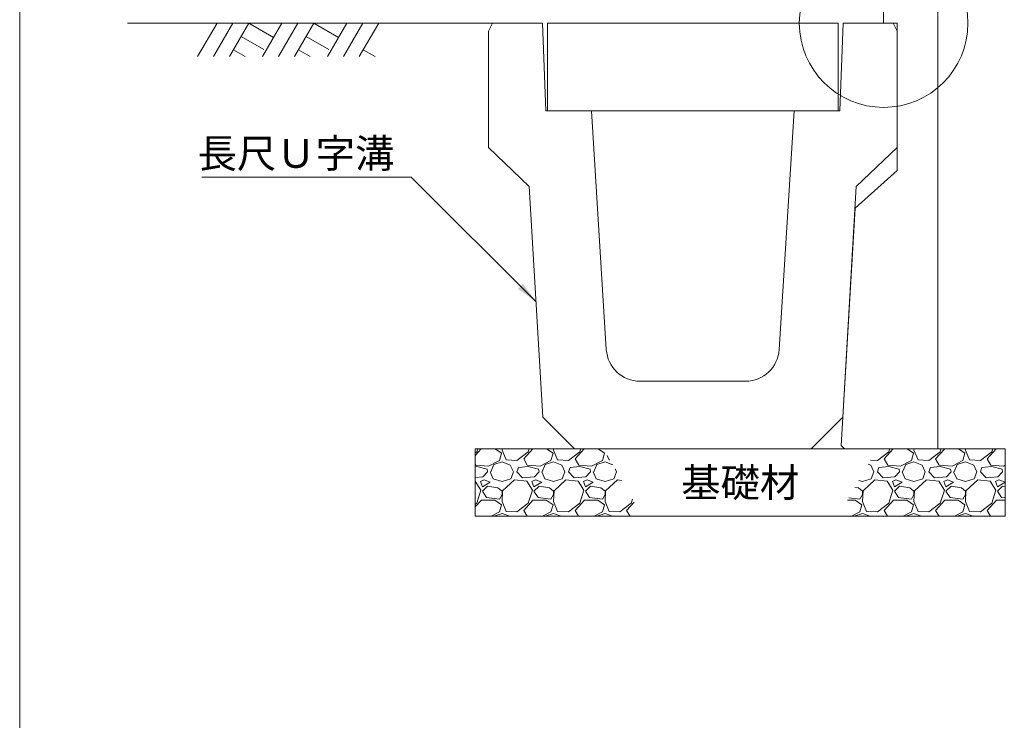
# Model space of a CAD drawing. Units: millimetres at full size, sheet at 1:20; details may follow other scales. Extents: x -5417 to 12733, y 2858 to 10283.
# Drawn here: x -4917 to -3458, y 6571 to 7608 of the extents above; entities that cross this region are included whole.
import ezdxf
from ezdxf.enums import TextEntityAlignment as Align

# ---------------------------------------------------------------- set-up
doc = ezdxf.new("R2010")
doc.units = ezdxf.units.MM
doc.header["$LTSCALE"] = 20
for name, color, linetype, lineweight in [('0_2', 7, 'Continuous', 13), ('図枠', 7, 'Continuous', 5), ('寸法線', 7, 'Continuous', 9), ('引出線', 4, 'Continuous', 9), ('本体', 2, 'Continuous', 20), ('ﾊｯﾁﾝｸﾞ', 7, 'Continuous', 5)]:
    doc.layers.add(name, color=color, linetype=linetype, lineweight=lineweight)
doc.styles.add('ＭＳ ゴシック', font='')
doc.styles.get('ＭＳ ゴシック').set_extended_font_data('MS Gothic')

# ---------------------------------------------------------------- blocks, each defined once
blk = doc.blocks.new('filled_arrow')
at = {"color": 0, "linetype": 'Continuous', "lineweight": -2}
blk.add_solid([(7.5, 1.25), (0, 0), (7.5, -1.25)], dxfattribs=at)

msp = doc.modelspace()

# ---------------------------------------------------------------- linework, layer by layer
at = {"layer": '0_2', "lineweight": 20}
msp.add_line((-4217.22, 7602.72), (-4757.28, 7602.72), dxfattribs=at)
at = {"layer": '0_2', "lineweight": 15}
for p, q in [((-4242.58, 6972.72), (-3458.22, 6972.72)), ((-4242.58, 6972.72), (-4242.58, 6872.72)), ((-3458.22, 6972.72), (-3458.22, 6872.72)), ((-4242.58, 6872.72), (-3458.22, 6872.72))]:
    msp.add_line(p, q, dxfattribs=at)
at = {"layer": '図枠', "lineweight": 13}
msp.add_line((-4916.73, 3108.31), (-4916.73, 10033.31), dxfattribs=at)
at = {"layer": '寸法線'}
msp.add_circle((-3638.22, 7602.72), 124.8, dxfattribs=at)
at = {"layer": '引出線'}
msp.add_lwpolyline([(-4152.65, 7190.15), (-4337.27, 7374.77), (-4647.34, 7374.77)], dxfattribs=at)
at = {"layer": '本体'}
for p, q in [((-3638.22, 8097.72), (-3638.22, 7602.72)), ((-3558.22, 8102.72), (-3558.22, 6972.72)), ((-4223.22, 7590.72), (-4217.22, 7602.72)), ((-4217.22, 7602.72), (-4143.22, 7602.72)), ((-4143.22, 7602.72), (-4138.22, 7472.72)), ((-4135.72, 7602.72), (-3705.72, 7602.72)), ((-4135.72, 7602.72), (-4135.72, 7472.72)), ((-3705.72, 7602.72), (-3705.72, 7472.72)), ((-3698.22, 7602.72), (-3703.22, 7472.72)), ((-3698.22, 7602.72), (-3624.22, 7602.72)), ((-3618.22, 7602.72), (-3638.22, 7602.72)), ((-3618.22, 7590.72), (-3624.22, 7602.72)), ((-3618.22, 7602.72), (-3618.22, 7384.72)), ((-4223.22, 7418.72), (-4223.22, 7590.72)), ((-3618.22, 7590.72), (-3618.22, 7418.72)), ((-4138.22, 7472.72), (-4070.72, 7472.72)), ((-4135.72, 7472.72), (-3705.72, 7472.72)), ((-4070.72, 7472.72), (-4048.65, 7119.6)), ((-3770.72, 7472.72), (-3792.79, 7119.6)), ((-3770.72, 7472.72), (-3703.22, 7472.72)), ((-4223.22, 7418.72), (-4162.72, 7360.72)), ((-3618.22, 7418.72), (-3678.72, 7360.72)), ((-3618.22, 7384.72), (-3680.22, 7328.72)), ((-4162.72, 7360.72), (-4142.58, 7019.58)), ((-3678.72, 7360.72), (-3698.86, 7019.58)), ((-3680.22, 7328.72), (-3700.92, 6977.71)), ((-3842.69, 7072.72), (-3998.75, 7072.72)), ((-4095.72, 6972.72), (-4142.58, 7019.58)), ((-3745.72, 6972.72), (-3698.86, 7019.58)), ((-3745.72, 6972.72), (-4095.72, 6972.72)), ((-3700.92, 6977.71), (-3696.22, 6972.72)), ((-3558.22, 6972.72), (-3696.22, 6972.72))]:
    msp.add_line(p, q, dxfattribs=at)
for centre, start, end in [((-3998.75, 7122.72), 183.57633, 270), ((-3842.69, 7122.72), 270, 356.42367)]:
    msp.add_arc(centre, 50, start, end, dxfattribs=at)
at = {"layer": 'ﾊｯﾁﾝｸﾞ', "lineweight": 9}
for p, q in [((-4624.75, 7602.72), (-4653.4, 7553.1)), ((-4601.13, 7602.72), (-4629.78, 7553.1)), ((-4577.51, 7602.72), (-4606.16, 7553.1)), ((-4577.51, 7602.72), (-4540.94, 7581.61)), ((-4528.75, 7602.72), (-4557.4, 7553.1)), ((-4505.13, 7602.72), (-4533.78, 7553.1)), ((-4481.51, 7602.72), (-4510.16, 7553.1)), ((-4481.51, 7602.72), (-4444.94, 7581.61)), ((-4432.75, 7602.72), (-4461.4, 7553.1)), ((-4409.13, 7602.72), (-4437.78, 7553.1)), ((-4385.51, 7602.72), (-4414.16, 7553.1)), ((-4588.93, 7582.94), (-4555.52, 7563.64)), ((-4492.93, 7582.94), (-4459.52, 7563.64)), ((-4600.35, 7563.15), (-4582.94, 7553.1)), ((-4504.35, 7563.15), (-4486.94, 7553.1)), ((-4408.35, 7563.15), (-4390.94, 7553.1))]:
    msp.add_line(p, q, dxfattribs=at)
at = {"layer": 'ﾊｯﾁﾝｸﾞ'}
for p, q in [((-4242.58, 6962.78), (-4233.64, 6972.72)), ((-4240.28, 6968.39), (-4238.89, 6972.72)), ((-4213.26, 6972.72), (-4203.7, 6966.1)), ((-4202.84, 6972.72), (-4202.94, 6970.67)), ((-4170.94, 6957.72), (-4157.44, 6972.72)), ((-4164.08, 6968.39), (-4162.69, 6972.72)), ((-4137.06, 6972.72), (-4127.5, 6966.1)), ((-4126.64, 6972.72), (-4126.74, 6970.67)), ((-4094.74, 6957.72), (-4081.24, 6972.72)), ((-4087.88, 6968.39), (-4086.49, 6972.72)), ((-4060.86, 6972.72), (-4051.3, 6966.1)), ((-3637.54, 6957.72), (-3624.04, 6972.72)), ((-3630.68, 6968.39), (-3629.29, 6972.72)), ((-3603.66, 6972.72), (-3594.1, 6966.1)), ((-3593.24, 6972.72), (-3593.34, 6970.67)), ((-3561.34, 6957.72), (-3547.84, 6972.72)), ((-3554.48, 6968.39), (-3553.09, 6972.72)), ((-3527.46, 6972.72), (-3517.9, 6966.1)), ((-3517.04, 6972.72), (-3517.14, 6970.67)), ((-3485.14, 6957.72), (-3471.64, 6972.72)), ((-3478.28, 6968.39), (-3476.89, 6972.72)), ((-4242.58, 6966.61), (-4240.28, 6968.39)), ((-4203.7, 6966.1), (-4206.75, 6955.43)), ((-4202.94, 6970.67), (-4196.85, 6956.2)), ((-4180.84, 6955.43), (-4164.08, 6968.39)), ((-4165.6, 6948.58), (-4170.94, 6957.72)), ((-4127.5, 6966.1), (-4130.55, 6955.43)), ((-4126.74, 6970.67), (-4120.65, 6956.2)), ((-4104.64, 6955.43), (-4087.88, 6968.39)), ((-4089.4, 6948.58), (-4094.74, 6957.72)), ((-4051.3, 6966.1), (-4054.35, 6955.43)), ((-4047.2, 6962.73), (-4044.45, 6956.2)), ((-3647.44, 6955.43), (-3630.68, 6968.39)), ((-3632.2, 6948.58), (-3637.54, 6957.72)), ((-3594.1, 6966.1), (-3597.15, 6955.43)), ((-3593.34, 6970.67), (-3587.25, 6956.2)), ((-3571.24, 6955.43), (-3554.48, 6968.39)), ((-3556, 6948.58), (-3561.34, 6957.72)), ((-3517.9, 6966.1), (-3520.95, 6955.43)), ((-3517.14, 6970.67), (-3511.05, 6956.2)), ((-3495.04, 6955.43), (-3478.28, 6968.39)), ((-3479.8, 6948.58), (-3485.14, 6957.72)), ((-4241.8, 6948.58), (-4242.58, 6949.91)), ((-4240.28, 6946.29), (-4242.58, 6946.05)), ((-4222.75, 6947.05), (-4241.8, 6948.58)), ((-4225.04, 6942.48), (-4240.28, 6946.29)), ((-4206.75, 6955.43), (-4222.75, 6947.05)), ((-4219.71, 6938.67), (-4215.13, 6949.34)), ((-4215.13, 6949.34), (-4202.94, 6953.15)), ((-4202.94, 6953.15), (-4190.75, 6948.58)), ((-4196.85, 6956.2), (-4180.84, 6955.43)), ((-4190.75, 6948.58), (-4186.18, 6938.67)), ((-4180.84, 6938.67), (-4178.56, 6944.77)), ((-4164.08, 6946.29), (-4178.56, 6944.77)), ((-4146.55, 6947.05), (-4165.6, 6948.58)), ((-4148.84, 6942.48), (-4164.08, 6946.29)), ((-4130.55, 6955.43), (-4146.55, 6947.05)), ((-4143.51, 6938.67), (-4138.93, 6949.34)), ((-4138.93, 6949.34), (-4126.74, 6953.15)), ((-4126.74, 6953.15), (-4114.55, 6948.58)), ((-4120.65, 6956.2), (-4104.64, 6955.43)), ((-4114.55, 6948.58), (-4109.98, 6938.67)), ((-4104.64, 6938.67), (-4102.36, 6944.77)), ((-4087.88, 6946.29), (-4102.36, 6944.77)), ((-4070.35, 6947.05), (-4089.4, 6948.58)), ((-4072.64, 6942.48), (-4087.88, 6946.29)), ((-4054.35, 6955.43), (-4070.35, 6947.05)), ((-4067.31, 6938.67), (-4062.73, 6949.34)), ((-4062.73, 6949.34), (-4050.54, 6953.15)), ((-4050.54, 6953.15), (-4039.21, 6948.9)), ((-4044.45, 6956.2), (-4043.4, 6956.15)), ((-4035.66, 6942.74), (-4033.78, 6938.67)), ((-3660.99, 6949.94), (-3657.35, 6948.58)), ((-3657.54, 6955.92), (-3647.44, 6955.43)), ((-3657.35, 6948.58), (-3652.78, 6938.67)), ((-3647.44, 6938.67), (-3645.16, 6944.77)), ((-3630.68, 6946.29), (-3645.16, 6944.77)), ((-3613.15, 6947.05), (-3632.2, 6948.58)), ((-3615.44, 6942.48), (-3630.68, 6946.29)), ((-3597.15, 6955.43), (-3613.15, 6947.05)), ((-3610.11, 6938.67), (-3605.53, 6949.34)), ((-3605.53, 6949.34), (-3593.34, 6953.15)), ((-3593.34, 6953.15), (-3581.15, 6948.58)), ((-3587.25, 6956.2), (-3571.24, 6955.43)), ((-3581.15, 6948.58), (-3576.58, 6938.67)), ((-3571.24, 6938.67), (-3568.96, 6944.77)), ((-3554.48, 6946.29), (-3568.96, 6944.77)), ((-3536.95, 6947.05), (-3556, 6948.58)), ((-3539.24, 6942.48), (-3554.48, 6946.29)), ((-3520.95, 6955.43), (-3536.95, 6947.05)), ((-3533.91, 6938.67), (-3529.33, 6949.34)), ((-3529.33, 6949.34), (-3517.14, 6953.15)), ((-3517.14, 6953.15), (-3504.95, 6948.58)), ((-3511.05, 6956.2), (-3495.04, 6955.43)), ((-3504.95, 6948.58), (-3500.38, 6938.67)), ((-3495.04, 6938.67), (-3492.76, 6944.77)), ((-3478.28, 6946.29), (-3492.76, 6944.77)), ((-3460.75, 6947.05), (-3479.8, 6948.58)), ((-3463.04, 6942.48), (-3478.28, 6946.29)), ((-3458.22, 6948.38), (-3460.75, 6947.05)), ((-4231.14, 6931.05), (-4242.58, 6930.06)), ((-4224.28, 6938.67), (-4231.14, 6931.05)), ((-4224.28, 6938.67), (-4225.04, 6942.48)), ((-4220.47, 6938.67), (-4215.9, 6928)), ((-4215.9, 6928), (-4202.94, 6924.19)), ((-4202.94, 6924.19), (-4189.99, 6928)), ((-4189.99, 6928), (-4186.18, 6938.67)), ((-4172.46, 6929.53), (-4180.84, 6938.67)), ((-4154.94, 6931.05), (-4172.46, 6929.53)), ((-4148.08, 6938.67), (-4154.94, 6931.05)), ((-4148.08, 6938.67), (-4148.84, 6942.48)), ((-4144.27, 6938.67), (-4139.7, 6928)), ((-4139.7, 6928), (-4126.74, 6924.19)), ((-4126.74, 6924.19), (-4113.79, 6928)), ((-4113.79, 6928), (-4109.98, 6938.67)), ((-4096.26, 6929.53), (-4104.64, 6938.67)), ((-4078.74, 6931.05), (-4096.26, 6929.53)), ((-4071.88, 6938.67), (-4078.74, 6931.05)), ((-4071.88, 6938.67), (-4072.64, 6942.48)), ((-4068.07, 6938.67), (-4063.5, 6928)), ((-4063.5, 6928), (-4050.54, 6924.19)), ((-4050.54, 6924.19), (-4037.59, 6928)), ((-4037.59, 6928), (-4033.78, 6938.67)), ((-3669.54, 6924.19), (-3656.59, 6928)), ((-3656.59, 6928), (-3652.78, 6938.67)), ((-3639.06, 6929.53), (-3647.44, 6938.67)), ((-3621.54, 6931.05), (-3639.06, 6929.53)), ((-3614.68, 6938.67), (-3621.54, 6931.05)), ((-3614.68, 6938.67), (-3615.44, 6942.48)), ((-3610.87, 6938.67), (-3606.3, 6928)), ((-3606.3, 6928), (-3593.34, 6924.19)), ((-3593.34, 6924.19), (-3580.39, 6928)), ((-3580.39, 6928), (-3576.58, 6938.67)), ((-3562.86, 6929.53), (-3571.24, 6938.67)), ((-3545.34, 6931.05), (-3562.86, 6929.53)), ((-3538.48, 6938.67), (-3545.34, 6931.05)), ((-3538.48, 6938.67), (-3539.24, 6942.48)), ((-3534.67, 6938.67), (-3530.1, 6928)), ((-3530.1, 6928), (-3517.14, 6924.19)), ((-3517.14, 6924.19), (-3504.19, 6928)), ((-3504.19, 6928), (-3500.38, 6938.67)), ((-3486.66, 6929.53), (-3495.04, 6938.67)), ((-3469.14, 6931.05), (-3486.66, 6929.53)), ((-3462.28, 6938.67), (-3469.14, 6931.05)), ((-3462.28, 6938.67), (-3463.04, 6942.48)), ((-3458.47, 6938.67), (-3458.22, 6938.09)), ((-4242.57, 6924.95), (-4242.58, 6924.96)), ((-4234.18, 6911.24), (-4242.57, 6924.95)), ((-4229.61, 6926.48), (-4234.95, 6924.19)), ((-4234.95, 6924.19), (-4231.9, 6916.57)), ((-4231.9, 6916.57), (-4220.47, 6923.43)), ((-4224.28, 6917.33), (-4231.9, 6909.71)), ((-4220.47, 6923.43), (-4229.61, 6926.48)), ((-4209.04, 6915.05), (-4224.28, 6917.33)), ((-4202.94, 6909.71), (-4209.04, 6915.05)), ((-4184.65, 6926.48), (-4202.18, 6910.48)), ((-4166.37, 6924.95), (-4184.65, 6926.48)), ((-4157.98, 6911.24), (-4166.37, 6924.95)), ((-4153.41, 6926.48), (-4158.75, 6924.19)), ((-4158.75, 6924.19), (-4155.7, 6916.57)), ((-4155.7, 6916.57), (-4144.27, 6923.43)), ((-4148.08, 6917.33), (-4155.7, 6909.71)), ((-4144.27, 6923.43), (-4153.41, 6926.48)), ((-4132.84, 6915.05), (-4148.08, 6917.33)), ((-4126.74, 6909.71), (-4132.84, 6915.05)), ((-4108.45, 6926.48), (-4125.98, 6910.48)), ((-4090.17, 6924.95), (-4108.45, 6926.48)), ((-4081.78, 6911.24), (-4090.17, 6924.95)), ((-4077.21, 6926.48), (-4082.55, 6924.19)), ((-4082.55, 6924.19), (-4079.5, 6916.57)), ((-4079.5, 6916.57), (-4068.07, 6923.43)), ((-4071.88, 6917.33), (-4079.5, 6909.71)), ((-4068.07, 6923.43), (-4077.21, 6926.48)), ((-4056.64, 6915.05), (-4071.88, 6917.33)), ((-4050.54, 6909.71), (-4056.64, 6915.05)), ((-4032.25, 6926.48), (-4049.78, 6910.48)), ((-4025.96, 6925.95), (-4032.25, 6926.48)), ((-3675.64, 6915.05), (-3680.69, 6915.81)), ((-3669.54, 6909.71), (-3675.64, 6915.05)), ((-3674.94, 6925.78), (-3669.54, 6924.19)), ((-3651.25, 6926.48), (-3668.78, 6910.48)), ((-3632.97, 6924.95), (-3651.25, 6926.48)), ((-3624.58, 6911.24), (-3632.97, 6924.95)), ((-3620.01, 6926.48), (-3625.35, 6924.19)), ((-3625.35, 6924.19), (-3622.3, 6916.57)), ((-3622.3, 6916.57), (-3610.87, 6923.43)), ((-3614.68, 6917.33), (-3622.3, 6909.71)), ((-3610.87, 6923.43), (-3620.01, 6926.48)), ((-3599.44, 6915.05), (-3614.68, 6917.33)), ((-3593.34, 6909.71), (-3599.44, 6915.05)), ((-3575.05, 6926.48), (-3592.58, 6910.48)), ((-3556.77, 6924.95), (-3575.05, 6926.48)), ((-3548.38, 6911.24), (-3556.77, 6924.95)), ((-3543.81, 6926.48), (-3549.15, 6924.19)), ((-3549.15, 6924.19), (-3546.1, 6916.57)), ((-3546.1, 6916.57), (-3534.67, 6923.43)), ((-3538.48, 6917.33), (-3546.1, 6909.71)), ((-3534.67, 6923.43), (-3543.81, 6926.48)), ((-3523.24, 6915.05), (-3538.48, 6917.33)), ((-3517.14, 6909.71), (-3523.24, 6915.05)), ((-3498.85, 6926.48), (-3516.38, 6910.48)), ((-3480.57, 6924.95), (-3498.85, 6926.48)), ((-3472.18, 6911.24), (-3480.57, 6924.95)), ((-3467.61, 6926.48), (-3472.95, 6924.19)), ((-3472.95, 6924.19), (-3469.9, 6916.57)), ((-3469.9, 6916.57), (-3458.47, 6923.43)), ((-3462.28, 6917.33), (-3469.9, 6909.71)), ((-3458.47, 6923.43), (-3467.61, 6926.48)), ((-3458.22, 6916.73), (-3462.28, 6917.33)), ((-4240.28, 6892.19), (-4234.18, 6911.24)), ((-4231.9, 6909.71), (-4225.8, 6900.57)), ((-4225.8, 6900.57), (-4206.75, 6898.28)), ((-4206.75, 6898.28), (-4202.94, 6905.14)), ((-4202.18, 6910.48), (-4202.94, 6894.47)), ((-4202.94, 6905.14), (-4202.94, 6909.71)), ((-4164.08, 6892.19), (-4157.98, 6911.24)), ((-4155.7, 6909.71), (-4149.6, 6900.57)), ((-4149.6, 6900.57), (-4130.55, 6898.28)), ((-4130.55, 6898.28), (-4126.74, 6905.14)), ((-4125.98, 6910.48), (-4126.74, 6894.47)), ((-4126.74, 6905.14), (-4126.74, 6909.71)), ((-4087.88, 6892.19), (-4081.78, 6911.24)), ((-4079.5, 6909.71), (-4073.4, 6900.57)), ((-4073.4, 6900.57), (-4054.35, 6898.28)), ((-4054.35, 6898.28), (-4050.54, 6905.14)), ((-4049.78, 6910.48), (-4050.54, 6894.47)), ((-4050.54, 6905.14), (-4050.54, 6909.71)), ((-3689.68, 6900.24), (-3673.35, 6898.28)), ((-3673.35, 6898.28), (-3669.54, 6905.14)), ((-3668.78, 6910.48), (-3669.54, 6894.47)), ((-3669.54, 6905.14), (-3669.54, 6909.71)), ((-3630.68, 6892.19), (-3624.58, 6911.24)), ((-3622.3, 6909.71), (-3616.2, 6900.57)), ((-3616.2, 6900.57), (-3597.15, 6898.28)), ((-3597.15, 6898.28), (-3593.34, 6905.14)), ((-3592.58, 6910.48), (-3593.34, 6894.47)), ((-3593.34, 6905.14), (-3593.34, 6909.71)), ((-3554.48, 6892.19), (-3548.38, 6911.24)), ((-3546.1, 6909.71), (-3540, 6900.57)), ((-3540, 6900.57), (-3520.95, 6898.28)), ((-3520.95, 6898.28), (-3517.14, 6905.14)), ((-3516.38, 6910.48), (-3517.14, 6894.47)), ((-3517.14, 6905.14), (-3517.14, 6909.71)), ((-3478.28, 6892.19), (-3472.18, 6911.24)), ((-3469.9, 6909.71), (-3463.8, 6900.57)), ((-3463.8, 6900.57), (-3458.22, 6899.9)), ((-4242.58, 6886.58), (-4233.42, 6896.76)), ((-4242.58, 6890.41), (-4240.28, 6892.19)), ((-4233.42, 6896.76), (-4213.61, 6896.76)), ((-4213.61, 6896.76), (-4203.7, 6889.9)), ((-4203.7, 6889.9), (-4206.75, 6879.23)), ((-4202.94, 6894.47), (-4196.85, 6880)), ((-4180.84, 6879.23), (-4164.08, 6892.19)), ((-4170.94, 6881.52), (-4157.22, 6896.76)), ((-4157.22, 6896.76), (-4137.41, 6896.76)), ((-4137.41, 6896.76), (-4127.5, 6889.9)), ((-4127.5, 6889.9), (-4130.55, 6879.23)), ((-4126.74, 6894.47), (-4120.65, 6880)), ((-4104.64, 6879.23), (-4087.88, 6892.19)), ((-4094.74, 6881.52), (-4081.02, 6896.76)), ((-4081.02, 6896.76), (-4061.21, 6896.76)), ((-4061.21, 6896.76), (-4051.3, 6889.9)), ((-4051.3, 6889.9), (-4054.35, 6879.23)), ((-4050.54, 6894.47), (-4044.45, 6880)), ((-4028.44, 6879.23), (-4011.68, 6892.19)), ((-4018.54, 6881.52), (-4007.43, 6893.86)), ((-4011.68, 6892.19), (-4009.82, 6897.99)), ((-3691.69, 6896.76), (-3680.21, 6896.76)), ((-3680.21, 6896.76), (-3670.3, 6889.9)), ((-3670.3, 6889.9), (-3673.35, 6879.23)), ((-3669.54, 6894.47), (-3663.45, 6880)), ((-3647.44, 6879.23), (-3630.68, 6892.19)), ((-3637.54, 6881.52), (-3623.82, 6896.76)), ((-3623.82, 6896.76), (-3604.01, 6896.76)), ((-3604.01, 6896.76), (-3594.1, 6889.9)), ((-3594.1, 6889.9), (-3597.15, 6879.23)), ((-3593.34, 6894.47), (-3587.25, 6880)), ((-3571.24, 6879.23), (-3554.48, 6892.19)), ((-3561.34, 6881.52), (-3547.62, 6896.76)), ((-3547.62, 6896.76), (-3527.81, 6896.76)), ((-3527.81, 6896.76), (-3517.9, 6889.9)), ((-3517.9, 6889.9), (-3520.95, 6879.23)), ((-3517.14, 6894.47), (-3511.05, 6880)), ((-3495.04, 6879.23), (-3478.28, 6892.19)), ((-3485.14, 6881.52), (-3471.42, 6896.76)), ((-3471.42, 6896.76), (-3458.22, 6896.76)), ((-4242, 6872.72), (-4242.58, 6873.71)), ((-4206.75, 6879.23), (-4219.19, 6872.72)), ((-4215.31, 6872.72), (-4215.13, 6873.14)), ((-4215.13, 6873.14), (-4202.94, 6876.95)), ((-4202.94, 6876.95), (-4191.66, 6872.72)), ((-4196.85, 6880), (-4180.84, 6879.23)), ((-4165.8, 6872.72), (-4170.94, 6881.52)), ((-4130.55, 6879.23), (-4142.99, 6872.72)), ((-4139.11, 6872.72), (-4138.93, 6873.14)), ((-4138.93, 6873.14), (-4126.74, 6876.95)), ((-4126.74, 6876.95), (-4115.46, 6872.72)), ((-4120.65, 6880), (-4104.64, 6879.23)), ((-4089.6, 6872.72), (-4094.74, 6881.52)), ((-4054.35, 6879.23), (-4066.79, 6872.72)), ((-4062.91, 6872.72), (-4062.73, 6873.14)), ((-4062.73, 6873.14), (-4050.54, 6876.95)), ((-4050.54, 6876.95), (-4039.26, 6872.72)), ((-4044.45, 6880), (-4028.44, 6879.23)), ((-4013.4, 6872.72), (-4018.54, 6881.52)), ((-3673.35, 6879.23), (-3685.79, 6872.72)), ((-3681.91, 6872.72), (-3681.73, 6873.14)), ((-3681.73, 6873.14), (-3669.54, 6876.95)), ((-3669.54, 6876.95), (-3658.26, 6872.72)), ((-3663.45, 6880), (-3647.44, 6879.23)), ((-3632.4, 6872.72), (-3637.54, 6881.52)), ((-3597.15, 6879.23), (-3609.59, 6872.72)), ((-3605.71, 6872.72), (-3605.53, 6873.14)), ((-3605.53, 6873.14), (-3593.34, 6876.95)), ((-3593.34, 6876.95), (-3582.06, 6872.72)), ((-3587.25, 6880), (-3571.24, 6879.23)), ((-3556.2, 6872.72), (-3561.34, 6881.52)), ((-3520.95, 6879.23), (-3533.39, 6872.72)), ((-3529.51, 6872.72), (-3529.33, 6873.14)), ((-3529.33, 6873.14), (-3517.14, 6876.95)), ((-3517.14, 6876.95), (-3505.86, 6872.72)), ((-3511.05, 6880), (-3495.04, 6879.23)), ((-3480, 6872.72), (-3485.14, 6881.52))]:
    msp.add_line(p, q, dxfattribs=at)

# ---------------------------------------------------------------- block references
at = {"layer": '引出線', "xscale": 4.33, "yscale": 4.33, "rotation": 135}
msp.add_blockref('filled_arrow', (-4152.65, 7190.15), dxfattribs=at)

# ---------------------------------------------------------------- texts
at = {"layer": '寸法線', "style": 'ＭＳ ゴシック'}
msp.add_text('基礎材', height=42.72, dxfattribs=at).set_placement((-3850.4, 6922.72), align=Align.MIDDLE_CENTER)
at = {"layer": '引出線', "style": 'ＭＳ ゴシック'}
msp.add_text('長尺Ｕ字溝', height=42.72, dxfattribs=at).set_placement((-4362.27, 7431.28), align=Align.TOP_RIGHT)

doc.saveas('drawing.dxf')
